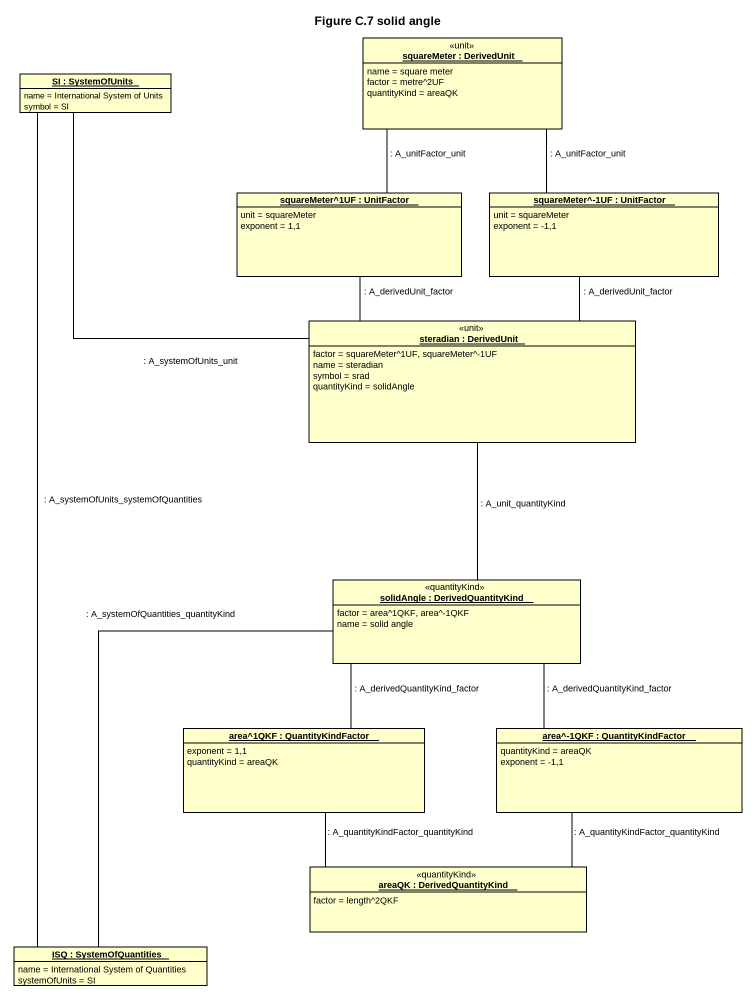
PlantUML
@startuml
title Figure C.7 solid angle
hide circle
hide empty members
object "squareMeter : DerivedUnit" as squareMeter <<unit>> {
  name = square meter
  factor = metre^2UF
  quantityKind = areaQK
}
object "SI : SystemOfUnits" as SI {
  name = International System of Units
  symbol = SI
}
object "squareMeter^1UF : UnitFactor" as squareMeter_1UF {
  unit = squareMeter
  exponent = 1,1
}
object "squareMeter^-1UF : UnitFactor" as squareMeter_1UF_2 {
  unit = squareMeter
  exponent = -1,1
}
object "steradian : DerivedUnit" as steradian <<unit>> {
  factor = squareMeter^1UF, squareMeter^-1UF
  name = steradian
  symbol = srad
  quantityKind = solidAngle
}
object "solidAngle : DerivedQuantityKind" as solidAngle <<quantityKind>> {
  factor = area^1QKF, area^-1QKF
  name = solid angle
}
object "area^1QKF : QuantityKindFactor" as area_1QKF {
  exponent = 1,1
  quantityKind = areaQK
}
object "area^-1QKF : QuantityKindFactor" as area_1QKF_2 {
  quantityKind = areaQK
  exponent = -1,1
}
object "areaQK : DerivedQuantityKind" as areaQK <<quantityKind>> {
  factor = length^2QKF
}
object "ISQ : SystemOfQuantities" as ISQ {
  name = International System of Quantities
  systemOfUnits = SI
}
squareMeter_1UF -up- squareMeter : : A_unitFactor_unit
squareMeter_1UF_2 -up- squareMeter : : A_unitFactor_unit
steradian -up- SI : : A_systemOfUnits_unit
steradian -up- squareMeter_1UF : : A_derivedUnit_factor
steradian -up- squareMeter_1UF_2 : : A_derivedUnit_factor
steradian -- solidAngle : : A_unit_quantityKind
solidAngle -- area_1QKF : : A_derivedQuantityKind_factor
solidAngle -- area_1QKF_2 : : A_derivedQuantityKind_factor
solidAngle -- ISQ : : A_systemOfQuantities_quantityKind
area_1QKF -- areaQK : : A_quantityKindFactor_quantityKind
area_1QKF_2 -- areaQK : : A_quantityKindFactor_quantityKind
ISQ -up- SI : : A_systemOfUnits_systemOfQuantities
@enduml
